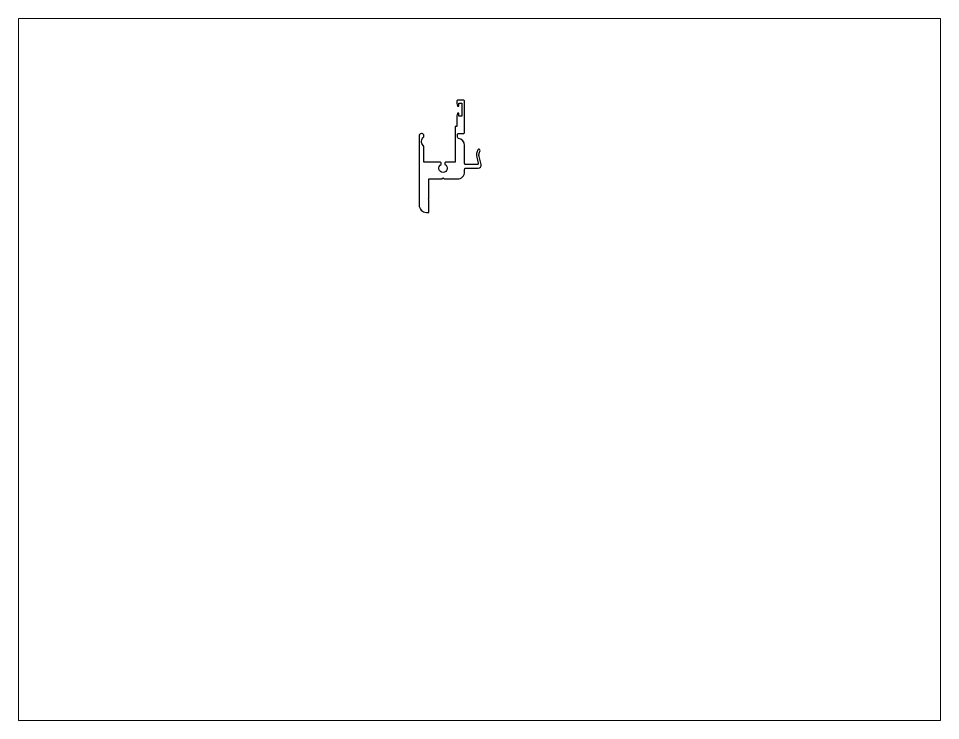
# Paper-space layout 'Layout1' of a CAD drawing. Extents: x 27 to 240, y 20 to 183.
# The model-space entities are those that its viewports show. They can reach past a viewport. Long polylines and large blocks are cut down to what shows.
import ezdxf

# ---------------------------------------------------------------- set-up
doc = ezdxf.new("R2010")
doc.units = 0
doc.header["$LTSCALE"] = 15
doc.layers.get('0').update_dxf_attribs({"linetype": 'CONTINUOUS'})

msp = doc.modelspace()

# ---------------------------------------------------------------- linework, layer by layer
msp.add_lwpolyline([(180.27, 232.07), (180.27, 217.07), (176.52, 217.07, 0.414214), (176.02, 216.57), (176.02, 216.15, -4.441518), (174.52, 216.15), (174.52, 216.57, 0.414214), (174.02, 217.07), (167.27, 217.07), (167.27, 223.31, 0.194682), (166.99, 224.01, -0.436045), (167.18, 227.66, 1.234788), (165.27, 228.07), (165.27, 199.07, 0.414214), (168.27, 196.07), (169.27, 196.07), (169.27, 201.27), (168.97, 201.57), (169.27, 201.87), (169.27, 210.07), (174.77, 210.07), (175.27, 210.57), (175.77, 210.07), (181.27, 210.07, 0.414214), (184.27, 213.07), (184.27, 214.07, -0.414214), (184.77, 214.57), (190.01, 214.57, 0.486552), (191.18, 216.06), (190.34, 219.48, -0.140549), (190.39, 220.85), (190.74, 221.91, 1), (189.79, 222.23), (189.44, 221.17, 0.140549), (189.37, 219.24), (189.99, 216.69, -0.486552), (189.51, 216.07), (184.77, 216.07, -0.414214), (184.27, 216.57), (184.27, 224.07, 0.372825), (181.7, 227.04, -0.372825), (181.27, 227.53), (181.27, 228.57, -0.414214), (181.77, 229.07), (183.77, 229.07, 0.414214), (184.27, 229.57), (184.27, 242.57, 0.414214), (183.77, 243.07), (181.47, 243.07, 0.414214), (180.97, 242.57), (180.97, 241.69), (181.27, 240.57), (181.87, 240.57), (181.87, 241.82), (183.07, 241.82), (183.07, 236.32), (181.87, 236.32), (181.87, 237.57), (181.27, 237.57), (180.97, 236.45), (180.97, 232.07)], format="xyb", close=True)

psp = doc.layouts.get("Layout1")

# ---------------------------------------------------------------- viewports
at = {"layer": '0', "color": 0, "linetype": 'BYBLOCK', "ltscale": 0.05}
psp.add_viewport(center=(133.35, 101.6), size=(213.36, 162.56), view_center_point=(190.51, 130.3), view_height=293.8955, dxfattribs=at)

doc.saveas('drawing.dxf')
